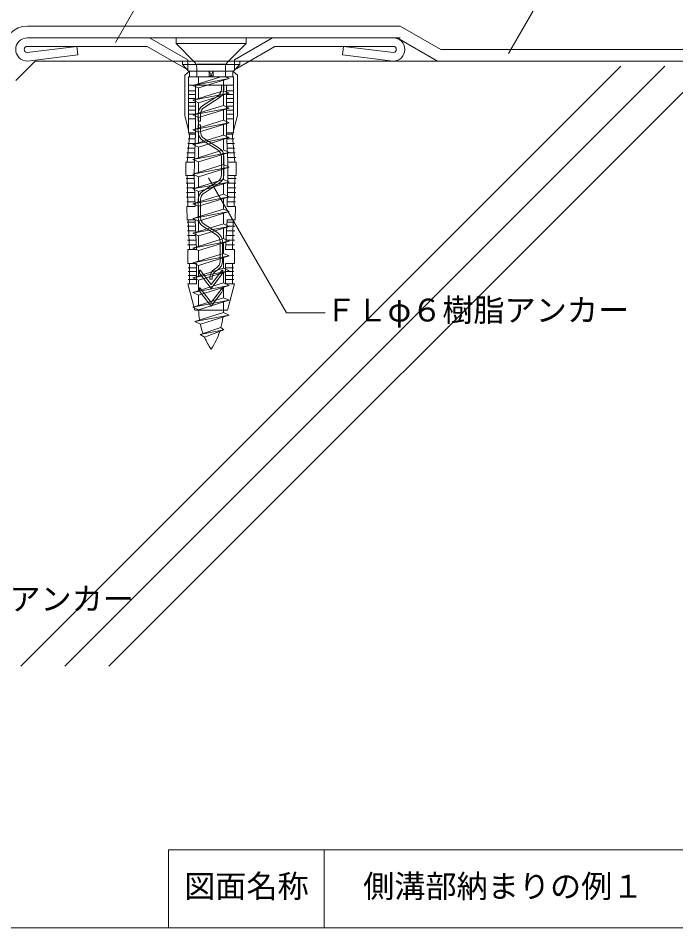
# Model space of a CAD drawing. Units: millimetres on the paper. Extents: x -135 to 135, y -94 to 92.
# Drawn here: x -4.3 to 80.2, y -88 to 28.9 of the extents above; entities that cross this region are included whole.
import ezdxf
from ezdxf.enums import TextEntityAlignment as Align

# ---------------------------------------------------------------- set-up
doc = ezdxf.new("R2010")
doc.units = ezdxf.units.MM
for name, color, linetype, lineweight in [('1-4_リベットルーフ', 6, 'Continuous', 18), ('1-5_ＦＬ鋼板・ディスク', 5, 'Continuous', 18), ('1-6_アンカー類', 4, 'Continuous', 9), ('1-A_元図・躯体', 7, 'Continuous', 18), ('1-C_アンカー類②', 4, 'Continuous', 9), ('E-E', 7, 'Continuous', 18), ('F-F', 7, 'Continuous', 18)]:
    doc.layers.add(name, color=color, linetype=linetype, lineweight=lineweight)
doc.styles.add('ＭＳ ゴシック', font='')
doc.styles.get('ＭＳ ゴシック').set_extended_font_data('MS Gothic')

msp = doc.modelspace()

# ---------------------------------------------------------------- linework, layer by layer
at = {"layer": '1-4_リベットルーフ'}
for p, q in [((-3.138, 27.878), (44.764, 27.878)), ((44.764, 27.878), (49.96, 24.878)), ((-3.138, 26.378), (44.764, 26.378)), ((43.862, 26.378), (44.362, 26.378)), ((44.362, 26.378), (49.558, 23.378)), ((49.96, 24.878), (97.334, 24.878)), ((49.558, 23.378), (97.334, 23.378))]:
    msp.add_line(p, q, dxfattribs=at)
for radius in [3, 1.5]:
    msp.add_arc((-3.138, 24.878), radius, 90, 180, dxfattribs=at)
at = {"layer": '1-5_ＦＬ鋼板・ディスク'}
for p, q in [((-3.138, 26.378), (43.861, 26.378)), ((17.462, 23.548), (12.561, 26.378)), ((23.462, 23.548), (28.364, 26.378)), ((37.495, 25.269), (37.361, 24.178)), ((43.907, 24.48), (37.495, 25.269)), ((-3.138, 23.378), (3.362, 24.178)), ((17.462, 23.548), (17.462, 22.278)), ((23.462, 23.548), (23.462, 22.278)), ((43.861, 23.378), (37.361, 24.178))]:
    msp.add_line(p, q, dxfattribs=at)
for points in [[(-3.184, 24.48), (3.228, 25.269), (3.362, 24.178)], [(17.462, 22.278), (12.266, 25.278), (-3.138, 25.278)], [(23.462, 22.278), (28.659, 25.278), (43.861, 25.278)]]:
    msp.add_lwpolyline(points, dxfattribs=at)
for centre, radius, start, end in [((-3.138, 24.878), 1.5, 90, 270), ((43.861, 24.878), 1.5, 270, 90), ((-3.138, 24.878), 0.4, 90, 263.406), ((-3.138, 24.878), 0.4, 90, 263.406), ((43.861, 24.878), 0.4, 276.594, 90)]:
    msp.add_arc(centre, radius, start, end, dxfattribs=at)
at = {"layer": '1-6_アンカー類'}
for p, q in [((15.962, 26.368), (15.962, 25.628)), ((24.962, 26.368), (15.962, 26.368)), ((18.329, 23.261), (15.962, 25.628)), ((22.595, 23.261), (24.962, 25.628)), ((22.302, 22.968), (18.622, 22.968)), ((18.622, 22.554), (18.622, 21.368)), ((22.302, 22.554), (22.302, 21.368)), ((21.711, 21.368), (18.137, 20.256)), ((22.302, 21.368), (18.622, 21.368)), ((18.864, 21.368), (18.864, 20.482)), ((22.791, 21.148), (22.302, 21.368)), ((18.864, 19.927), (18.864, 18.582)), ((22.06, 20.921), (22.06, 19.577)), ((22.06, 19.577), (18.137, 18.356)), ((22.791, 19.248), (18.137, 18.356)), ((22.791, 19.248), (22.06, 19.577)), ((22.06, 19.021), (22.06, 17.678)), ((22.064, 17.678), (18.141, 16.457)), ((18.864, 18.027), (18.864, 16.682)), ((22.795, 17.349), (22.064, 17.678)), ((22.795, 17.349), (18.141, 16.457)), ((22.06, 17.121), (22.06, 15.777)), ((22.06, 15.777), (18.137, 14.556)), ((22.791, 15.448), (18.137, 14.556)), ((18.864, 16.13), (18.864, 14.782)), ((22.791, 15.448), (22.06, 15.777)), ((22.06, 15.221), (22.06, 13.874)), ((18.864, 14.227), (18.864, 12.879)), ((22.06, 13.874), (18.137, 12.653)), ((22.791, 13.545), (18.137, 12.653)), ((22.791, 13.545), (22.06, 13.874)), ((22.06, 13.318), (22.06, 11.975)), ((22.064, 11.975), (18.141, 10.755)), ((18.864, 12.324), (18.864, 10.979)), ((22.795, 11.646), (22.064, 11.975)), ((22.795, 11.646), (18.141, 10.755)), ((22.06, 11.418), (22.06, 10.074)), ((22.06, 10.074), (18.137, 8.853)), ((22.791, 9.745), (18.137, 8.853)), ((18.864, 10.426), (18.864, 9.08)), ((22.791, 9.745), (22.06, 10.074)), ((22.06, 9.518), (22.06, 8.171)), ((18.864, 8.525), (18.864, 7.177)), ((22.06, 8.171), (18.137, 6.95)), ((22.791, 7.842), (18.137, 6.95)), ((22.791, 7.842), (22.06, 8.171)), ((22.06, 7.615), (22.06, 6.268)), ((22.06, 6.268), (18.137, 5.047)), ((22.791, 5.939), (18.137, 5.047)), ((18.864, 6.622), (18.864, 5.274)), ((22.791, 5.939), (22.06, 6.268)), ((18.864, 4.719), (18.864, 3.374)), ((22.06, 5.712), (22.06, 4.368)), ((22.06, 4.368), (18.137, 3.148)), ((22.791, 4.039), (18.137, 3.148)), ((22.791, 4.039), (22.06, 4.368)), ((22.06, 3.812), (22.06, 2.468)), ((22.06, 2.468), (18.137, 1.248)), ((18.864, 2.819), (18.864, 1.474)), ((22.791, 2.139), (22.06, 2.468)), ((22.791, 2.139), (18.137, 1.248)), ((22.06, 1.912), (22.06, 0.568)), ((22.064, 0.569), (18.141, -0.651)), ((22.795, 0.241), (18.141, -0.651)), ((18.864, 0.919), (18.864, -0.426)), ((22.06, 0.012), (22.06, -1.332)), ((22.795, 0.241), (22.064, 0.569)), ((18.864, -0.978), (18.864, -2.326)), ((22.06, -1.332), (18.137, -2.552)), ((22.791, -1.661), (18.137, -2.552)), ((22.791, -1.661), (22.06, -1.332)), ((22.06, -1.888), (22.06, -3.232)), ((22.06, -3.232), (18.137, -4.452)), ((18.864, -2.881), (18.864, -4.226)), ((22.791, -3.56), (22.06, -3.232)), ((22.791, -3.56), (18.137, -4.452)), ((22.06, -3.788), (22.06, -5.132)), ((22.06, -5.132), (18.137, -6.352)), ((22.791, -5.46), (18.137, -6.352)), ((18.864, -4.781), (18.864, -6.126)), ((22.791, -5.46), (22.06, -5.132)), ((22.06, -5.688), (22.06, -7.032)), ((18.864, -6.681), (18.864, -8.026)), ((22.06, -7.032), (18.137, -8.252)), ((22.791, -7.36), (18.137, -8.252)), ((22.791, -7.36), (22.06, -7.032)), ((22.06, -7.588), (22.06, -8.559)), ((22.046, -8.932), (18.376, -10.104)), ((22.777, -9.26), (22.046, -8.932)), ((22.108, -11.165), (19.067, -11.748))]:
    msp.add_line(p, q, dxfattribs=at)
for points in [[(24.962, 26.368), (24.962, 25.628), (15.962, 25.628)], [(18.137, 18.356), (18.864, 18.027), (22.791, 19.248)], [(18.141, 16.457), (18.868, 16.129), (22.795, 17.349)], [(18.137, 14.556), (18.864, 14.227), (22.791, 15.448)], [(18.137, 12.653), (18.864, 12.324), (22.791, 13.545)], [(18.141, 10.755), (18.868, 10.426), (22.795, 11.646)], [(18.137, 8.853), (18.864, 8.525), (22.791, 9.745)], [(18.137, 6.95), (18.864, 6.622), (22.791, 7.842)], [(18.137, 5.047), (18.864, 4.719), (22.791, 5.939)], [(18.137, 3.148), (18.864, 2.819), (22.791, 4.039)], [(18.137, 1.248), (18.864, 0.919), (22.791, 2.139)], [(18.141, -0.651), (18.868, -0.98), (22.795, 0.241)], [(18.137, -2.552), (18.864, -2.881), (22.791, -1.661)], [(18.137, -4.452), (18.864, -4.781), (22.791, -3.56)], [(18.137, -6.352), (18.864, -6.681), (22.791, -5.46)], [(18.137, -8.252), (18.865, -8.581), (22.791, -7.36)], [(21.738, -10.836), (19.067, -11.748), (19.631, -12.111)], [(19.631, -12.111), (22.108, -11.165), (21.738, -10.836)]]:
    msp.add_lwpolyline(points, dxfattribs=at)
for points in [[(22.791, 21.148), (18.137, 20.256), (18.864, 19.927)], [(19.098, -10.43), (22.777, -9.26), (18.376, -10.104)]]:
    msp.add_lwpolyline(points, close=True, dxfattribs=at)
for centre, radius, start, end in [((17.622, 22.554), 1, 0, 45), ((23.302, 22.554), 1, 135, 180), ((28.246, -8.392), 9.383, 181.153, 189.302), ((12.679, -8.392), 9.383, 356.704, 358.981), ((28.246, -8.392), 9.383, 192.558, 200.133), ((12.679, -8.392), 9.383, 344.901, 353.165), ((12.679, -8.392), 9.383, 326.049, 341.511), ((28.246, -8.392), 9.383, 203.352, 213.951)]:
    msp.add_arc(centre, radius, start, end, dxfattribs=at)
at = {"layer": '1-A_元図・躯体'}
for p, q in [((-4.638, 20.878), (-2.138, 23.378)), ((-3.993, -54.386), (73.117, 22.724)), ((-2.138, 23.378), (97.334, 23.378)), ((1.664, -54.386), (78.774, 22.724)), ((7.321, -54.386), (84.431, 22.724))]:
    msp.add_line(p, q, dxfattribs=at)
at = {"layer": '1-C_アンカー類②'}
for p, q in [((16.787, 22.928), (16.787, 23.378)), ((24.137, 23.378), (16.787, 23.378)), ((24.137, 22.928), (16.787, 22.928)), ((17.572, 22.078), (16.787, 22.928)), ((23.352, 22.078), (24.137, 22.928)), ((24.137, 22.928), (24.137, 23.378)), ((17.672, 22.078), (17.072, 21.578)), ((17.072, 16.378), (17.072, 21.578)), ((23.352, 22.078), (17.572, 22.078)), ((23.352, 21.378), (17.572, 21.378)), ((17.572, 14.178), (17.572, 21.378)), ((17.672, 21.378), (17.672, 22.078)), ((20.212, 21.378), (20.212, 22.078)), ((20.212, 21.378), (20.462, 21.578)), ((20.712, 21.378), (20.462, 21.578)), ((20.712, 21.378), (20.712, 22.078)), ((23.852, 21.578), (23.252, 22.078)), ((23.252, 21.378), (23.252, 22.078)), ((23.352, 14.178), (23.352, 21.378)), ((23.852, 16.378), (23.852, 21.578)), ((23.352, 20.278), (17.572, 20.278)), ((18.462, 14.178), (18.462, 20.278)), ((21.812, 19.773), (21.812, 20.278)), ((22.112, 19.773), (22.112, 20.278)), ((22.462, 14.178), (22.462, 20.278)), ((18.462, 19.578), (17.572, 19.578)), ((18.49, 19.078), (17.572, 19.078)), ((19.407, 17.674), (21.355, 18.933)), ((23.352, 19.578), (22.462, 19.578)), ((23.352, 19.078), (22.462, 19.078)), ((18.462, 18.578), (17.572, 18.578)), ((18.462, 18.078), (17.572, 18.078)), ((18.462, 17.578), (17.572, 17.578)), ((19.57, 17.422), (21.518, 18.681)), ((23.352, 18.578), (22.462, 18.578)), ((23.352, 18.078), (22.462, 18.078)), ((23.352, 17.578), (22.462, 17.578)), ((17.572, 14.478), (17.072, 16.378)), ((18.462, 17.078), (17.572, 17.078)), ((18.462, 16.578), (17.572, 16.578)), ((18.812, 15.678), (18.812, 16.582)), ((19.112, 15.678), (19.112, 16.582)), ((23.352, 17.078), (22.462, 17.078)), ((23.352, 16.578), (22.462, 16.578)), ((23.852, 16.378), (23.352, 14.478)), ((18.462, 15.978), (17.572, 15.978)), ((19.112, 15.678), (18.812, 15.678)), ((23.352, 15.978), (22.462, 15.978)), ((17.399, 10.378), (17.734, 14.178)), ((18.462, 14.178), (17.572, 14.178)), ((18.321, 10.378), (18.462, 14.178)), ((18.812, 14.273), (18.812, 15.178)), ((19.112, 15.178), (18.812, 15.178)), ((19.112, 14.273), (19.112, 15.178)), ((23.352, 14.178), (22.462, 14.178)), ((22.603, 10.374), (22.462, 14.178)), ((23.526, 10.378), (23.191, 14.178)), ((18.433, 13.378), (17.51, 13.378)), ((18.455, 13.978), (17.563, 13.978)), ((19.407, 13.181), (21.355, 11.922)), ((19.57, 13.433), (21.518, 12.174)), ((23.362, 13.978), (22.463, 13.978)), ((23.414, 13.378), (22.492, 13.378)), ((18.388, 12.178), (17.405, 12.178)), ((18.41, 12.778), (17.457, 12.778)), ((23.467, 12.778), (22.514, 12.778)), ((23.52, 12.178), (22.537, 12.178)), ((18.344, 10.978), (17.299, 10.978)), ((18.366, 11.578), (17.352, 11.578)), ((21.812, 8.773), (21.812, 11.082)), ((22.112, 8.773), (22.112, 11.082)), ((23.573, 11.578), (22.559, 11.578)), ((23.626, 10.978), (22.581, 10.978)), ((17.237, 8.678), (17.237, 10.378)), ((18.321, 10.378), (17.237, 10.378)), ((18.312, 8.678), (18.321, 10.386)), ((23.687, 10.378), (22.603, 10.378)), ((22.612, 8.678), (22.603, 10.374)), ((23.687, 8.678), (23.687, 10.378)), ((18.312, 8.678), (17.237, 8.678)), ((18.322, 8.278), (17.256, 8.278)), ((17.499, 4.678), (17.399, 8.678)), ((18.412, 4.678), (18.312, 8.678)), ((22.512, 4.678), (22.612, 8.678)), ((23.669, 8.278), (22.602, 8.278)), ((23.687, 8.678), (22.612, 8.678)), ((23.426, 4.678), (23.526, 8.678)), ((18.337, 7.678), (17.271, 7.678)), ((18.352, 7.078), (17.286, 7.078)), ((19.407, 6.674), (21.355, 7.933)), ((19.57, 6.422), (21.518, 7.681)), ((23.639, 7.078), (22.572, 7.078)), ((23.654, 7.678), (22.587, 7.678)), ((18.367, 6.478), (17.301, 6.478)), ((18.382, 5.878), (17.316, 5.878)), ((23.624, 6.478), (22.557, 6.478)), ((23.609, 5.878), (22.558, 5.878)), ((18.397, 5.278), (17.331, 5.278)), ((18.412, 4.678), (17.337, 4.678)), ((18.812, 3.273), (18.812, 5.582)), ((19.112, 3.273), (19.112, 5.582)), ((23.587, 4.678), (22.512, 4.678)), ((23.594, 5.278), (22.527, 5.278)), ((23.549, 2.978), (23.587, 4.678)), ((18.426, 2.678), (17.398, 2.678)), ((17.712, -0.822), (17.537, 2.978)), ((18.587, -0.822), (18.412, 2.978)), ((19.57, 2.433), (21.318, 1.304)), ((22.337, -0.822), (22.512, 2.978)), ((23.527, 2.678), (22.49, 2.678)), ((23.549, 2.978), (22.512, 2.978)), ((23.212, -0.822), (23.299, 2.978)), ((18.449, 2.178), (17.407, 2.178)), ((18.495, 1.578), (17.418, 1.578)), ((19.407, 2.181), (21.155, 1.052)), ((23.502, 1.578), (22.429, 1.578)), ((23.516, 2.178), (22.476, 2.178)), ((18.518, 0.978), (17.429, 0.978)), ((18.541, 0.378), (17.44, 0.378)), ((21.612, -2.357), (21.612, 0.212)), ((21.912, -2.357), (21.912, 0.212)), ((23.475, 0.378), (22.383, 0.378)), ((23.488, 0.978), (22.406, 0.978)), ((18.564, -0.222), (17.451, -0.222)), ((17.462, -2.622), (17.462, -0.822)), ((18.587, -0.822), (17.462, -0.822)), ((23.462, -0.822), (22.337, -0.822)), ((23.461, -0.222), (22.36, -0.222)), ((23.462, -2.622), (23.462, -0.822)), ((18.587, -2.622), (17.462, -2.622)), ((18.587, -3.172), (17.537, -3.172)), ((17.712, -5.222), (17.712, -2.622)), ((18.587, -5.222), (18.587, -2.622)), ((20.462, -5.322), (19.052, -3.489)), ((20.462, -5.322), (21.873, -3.489)), ((20.907, -3.357), (21.155, -3.197)), ((21.07, -3.609), (21.318, -3.449)), ((22.337, -5.222), (22.337, -2.622)), ((23.462, -2.622), (22.337, -2.622)), ((23.387, -3.172), (22.337, -3.172)), ((23.212, -5.222), (23.212, -2.622)), ((18.587, -3.672), (17.537, -3.672)), ((18.587, -4.172), (17.537, -4.172)), ((18.587, -4.672), (17.537, -4.672)), ((18.962, -3.519), (18.962, -3.702)), ((20.462, -5.822), (19.066, -4.007)), ((20.312, -4.622), (20.312, -4.449)), ((20.612, -4.622), (20.312, -4.622)), ((20.462, -5.822), (21.859, -4.007)), ((20.612, -4.622), (20.612, -4.449)), ((21.962, -3.519), (21.962, -3.702)), ((23.387, -3.672), (22.337, -3.672)), ((23.387, -4.172), (22.337, -4.172)), ((23.387, -4.672), (22.337, -4.672)), ((18.362, -8.622), (17.462, -5.222)), ((18.587, -5.222), (17.462, -5.222)), ((18.962, -5.819), (18.962, -6.002)), ((20.462, -7.622), (19.052, -5.789)), ((20.462, -7.622), (21.873, -5.789)), ((21.962, -5.819), (21.962, -6.002)), ((23.462, -5.222), (22.337, -5.222)), ((22.562, -8.622), (23.462, -5.222)), ((20.462, -8.122), (19.066, -6.307)), ((20.462, -8.122), (21.859, -6.307)), ((22.562, -8.622), (18.362, -8.622))]:
    msp.add_line(p, q, dxfattribs=at)
for points in [[(20.712, 22.078), (20.462, 21.578), (20.212, 22.078)], [(18.412, 2.978), (17.376, 2.978), (17.337, 4.678)]]:
    msp.add_lwpolyline(points, dxfattribs=at)
for centre, radius, start, end in [((20.812, 19.773), 1, 302.858, 0), ((20.812, 19.773), 1.3, 302.858, 0), ((20.112, 16.582), 1.3, 122.858, 180), ((20.112, 16.582), 1, 122.858, 180), ((20.112, 14.273), 1.3, 180, 237.142), ((20.112, 14.273), 1, 180, 237.142), ((20.812, 11.082), 1, 0, 57.142), ((20.812, 11.082), 1.3, 0, 57.142), ((20.812, 8.773), 1, 302.858, 0), ((20.812, 8.773), 1.3, 302.858, 0), ((20.112, 5.582), 1.3, 122.858, 180), ((20.112, 5.582), 1, 122.858, 180), ((20.112, 3.273), 1.3, 180, 237.142), ((20.112, 3.273), 1, 180, 237.142), ((20.612, 0.212), 1.3, 0, 57.142), ((20.612, 0.212), 1, 0, 57.142), ((19.012, -3.519), 0.05, 37.569, 180), ((21.612, -4.449), 1.3, 122.858, 180), ((20.612, -2.357), 1, 302.858, 0), ((20.612, -2.357), 1.3, 302.858, 0), ((21.912, -3.519), 0.05, 0, 142.431), ((19.462, -3.702), 0.5, 180, 217.569), ((21.612, -4.449), 1, 122.858, 180), ((21.462, -3.702), 0.5, 322.431, 0), ((19.012, -5.819), 0.05, 37.569, 180), ((21.912, -5.819), 0.05, 0, 142.431), ((19.462, -6.002), 0.5, 180, 217.569), ((21.462, -6.002), 0.5, 322.431, 0)]:
    msp.add_arc(centre, radius, start, end, dxfattribs=at)
at = {"layer": 'E-E'}
for p, q in [((73.683, 50.332), (58.683, 24.351)), ((8.171, 25.792), (18.171, 43.112)), ((20.136, 8.359), (30.136, -8.962)), ((30.136, -8.962), (35.136, -8.962))]:
    msp.add_line(p, q, dxfattribs=at)
at = {"layer": 'F-F'}
for p, q in [((15, -88), (15, -78)), ((35, -88), (35, -78))]:
    msp.add_line(p, q, dxfattribs=at)
for points in [[(-135, 92), (135, 92), (135, -88), (-135, -88)], [(135, -78), (40.118, -78), (15, -78)]]:
    msp.add_lwpolyline(points, dxfattribs=at)

# ---------------------------------------------------------------- texts
at = {"layer": 'E-E', "style": 'ＭＳ ゴシック'}
for s, p in [('ＦＬφ６樹脂アンカー', (35.136, -10.962)), ('ＦＬφ６樹脂アンカー', (-28.489, -48.08)), ('図面名称', (17, -85)), ('側溝部納まりの例１', (40, -85))]:
    msp.add_text(s, height=2.933, dxfattribs=at).set_placement(p, align=Align.BOTTOM_LEFT)

doc.saveas('drawing.dxf')
